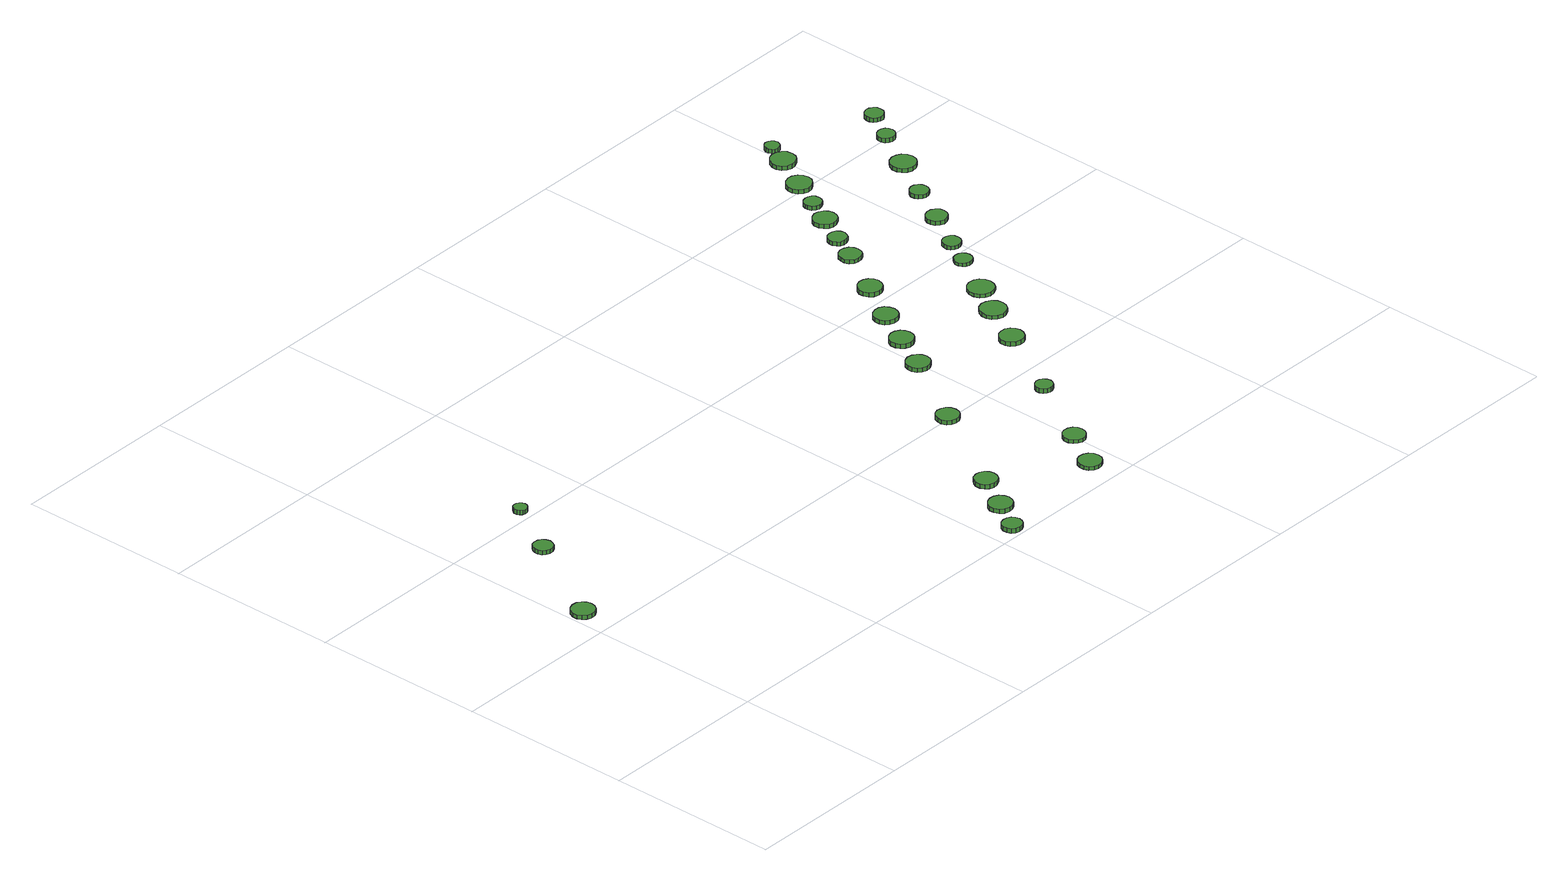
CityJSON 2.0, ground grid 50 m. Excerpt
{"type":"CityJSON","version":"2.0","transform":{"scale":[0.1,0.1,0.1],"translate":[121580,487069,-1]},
"CityObjects":{
"tree1":{"type":"SolitaryVegetationObject","attributes":{"function":"something"},"geometry":[{"type":"MultiSurface","lod":"1","boundaries":[[[0,1,2,3,4,5,6,7,8,9,10,11,12,13,14]],[[15,16,17,18,19,20,21,22,23,24,25,26,27,28,29]],[[0,29,28,1]],[[1,28,27,2]],[[2,27,26,3]],[[3,26,25,4]],[[4,25,24,5]],[[5,24,23,6]],[[6,23,22,7]],[[7,22,21,8]],[[8,21,20,9]],[[9,20,19,10]],[[10,19,18,11]],[[11,18,17,12]],[[12,17,16,13]],[[13,16,15,14]],[[14,15,29,0]]]}]},
"tree2":{"type":"SolitaryVegetationObject","attributes":{"function":"something"},"geometry":[{"type":"MultiSurface","lod":"1","boundaries":[[[30,31,32,33,34,35,36,37,38,39,40,41,42,43,44]],[[45,46,47,48,49,50,51,52,53,54,55,56,57,58,59]],[[30,59,58,31]],[[31,58,57,32]],[[32,57,56,33]],[[33,56,55,34]],[[34,55,54,35]],[[35,54,53,36]],[[36,53,52,37]],[[37,52,51,38]],[[38,51,50,39]],[[39,50,49,40]],[[40,49,48,41]],[[41,48,47,42]],[[42,47,46,43]],[[43,46,45,44]],[[44,45,59,30]]]}]},
"tree3":{"type":"SolitaryVegetationObject","attributes":{"function":"something"},"geometry":[{"type":"MultiSurface","lod":"1","boundaries":[[[60,61,62,63,64,65,66,67,68,69,70,71,72,73,74]],[[75,76,77,78,79,80,81,82,83,84,85,86,87,88,89]],[[60,89,88,61]],[[61,88,87,62]],[[62,87,86,63]],[[63,86,85,64]],[[64,85,84,65]],[[65,84,83,66]],[[66,83,82,67]],[[67,82,81,68]],[[68,81,80,69]],[[69,80,79,70]],[[70,79,78,71]],[[71,78,77,72]],[[72,77,76,73]],[[73,76,75,74]],[[74,75,89,60]]]}]},
"tree4":{"type":"SolitaryVegetationObject","attributes":{"function":"something"},"geometry":[{"type":"MultiSurface","lod":"1","boundaries":[[[90,91,92,93,94,95,96,97,98,99,100,101,102,103,104]],[[105,106,107,108,109,110,111,112,113,114,115,116,117,118,119]],[[90,119,118,91]],[[91,118,117,92]],[[92,117,116,93]],[[93,116,115,94]],[[94,115,114,95]],[[95,114,113,96]],[[96,113,112,97]],[[97,112,111,98]],[[98,111,110,99]],[[99,110,109,100]],[[100,109,108,101]],[[101,108,107,102]],[[102,107,106,103]],[[103,106,105,104]],[[104,105,119,90]]]}]},
"tree5":{"type":"SolitaryVegetationObject","attributes":{"function":"something"},"geometry":[{"type":"MultiSurface","lod":"1","boundaries":[[[120,121,122,123,124,125,126,127,128,129,130,131,132,133,134]],[[135,136,137,138,139,140,141,142,143,144,145,146,147,148,149]],[[120,149,148,121]],[[121,148,147,122]],[[122,147,146,123]],[[123,146,145,124]],[[124,145,144,125]],[[125,144,143,126]],[[126,143,142,127]],[[127,142,141,128]],[[128,141,140,129]],[[129,140,139,130]],[[130,139,138,131]],[[131,138,137,132]],[[132,137,136,133]],[[133,136,135,134]],[[134,135,149,120]]]}]},
"tree6":{"type":"SolitaryVegetationObject","attributes":{"function":"something"},"geometry":[{"type":"MultiSurface","lod":"1","boundaries":[[[150,151,152,153,154,155,156,157,158,159,160,161,162,163,164]],[[165,166,167,168,169,170,171,172,173,174,175,176,177,178,179]],[[150,179,178,151]],[[151,178,177,152]],[[152,177,176,153]],[[153,176,175,154]],[[154,175,174,155]],[[155,174,173,156]],[[156,173,172,157]],[[157,172,171,158]],[[158,171,170,159]],[[159,170,169,160]],[[160,169,168,161]],[[161,168,167,162]],[[162,167,166,163]],[[163,166,165,164]],[[164,165,179,150]]]}]},
"tree7":{"type":"SolitaryVegetationObject","attributes":{"function":"something"},"geometry":[{"type":"MultiSurface","lod":"1","boundaries":[[[180,181,182,183,184,185,186,187,188,189,190,191,192,193,194]],[[195,196,197,198,199,200,201,202,203,204,205,206,207,208,209]],[[180,209,208,181]],[[181,208,207,182]],[[182,207,206,183]],[[183,206,205,184]],[[184,205,204,185]],[[185,204,203,186]],[[186,203,202,187]],[[187,202,201,188]],[[188,201,200,189]],[[189,200,199,190]],[[190,199,198,191]],[[191,198,197,192]],[[192,197,196,193]],[[193,196,195,194]],[[194,195,209,180]]]}]},
"tree8":{"type":"SolitaryVegetationObject","attributes":{"function":"something"},"geometry":[{"type":"MultiSurface","lod":"1","boundaries":[[[210,211,212,213,214,215,216,217,218,219,220,221,222,223,224]],[[225,226,227,228,229,230,231,232,233,234,235,236,237,238,239]],[[210,239,238,211]],[[211,238,237,212]],[[212,237,236,213]],[[213,236,235,214]],[[214,235,234,215]],[[215,234,233,216]],[[216,233,232,217]],[[217,232,231,218]],[[218,231,230,219]],[[219,230,229,220]],[[220,229,228,221]],[[221,228,227,222]],[[222,227,226,223]],[[223,226,225,224]],[[224,225,239,210]]]}]},
"tree9":{"type":"SolitaryVegetationObject","attributes":{"function":"something"},"geometry":[{"type":"MultiSurface","lod":"1","boundaries":[[[240,241,242,243,244,245,246,247,248,249,250,251,252,253,254]],[[255,256,257,258,259,260,261,262,263,264,265,266,267,268,269]],[[240,269,268,241]],[[241,268,267,242]],[[242,267,266,243]],[[243,266,265,244]],[[244,265,264,245]],[[245,264,263,246]],[[246,263,262,247]],[[247,262,261,248]],[[248,261,260,249]],[[249,260,259,250]],[[250,259,258,251]],[[251,258,257,252]],[[252,257,256,253]],[[253,256,255,254]],[[254,255,269,240]]]}]},
"tree10":{"type":"SolitaryVegetationObject","attributes":{"function":"something"},"geometry":[{"type":"MultiSurface","lod":"1","boundaries":[[[270,271,272,273,274,275,276,277,278,279,280,281,282,283,284]],[[285,286,287,288,289,290,291,292,293,294,295,296,297,298,299]],[[270,299,298,271]],[[271,298,297,272]],[[272,297,296,273]],[[273,296,295,274]],[[274,295,294,275]],[[275,294,293,276]],[[276,293,292,277]],[[277,292,291,278]],[[278,291,290,279]],[[279,290,289,280]],[[280,289,288,281]],[[281,288,287,282]],[[282,287,286,283]],[[283,286,285,284]],[[284,285,299,270]]]}]},
"tree11":{"type":"SolitaryVegetationObject","attributes":{"function":"something"},"geometry":[{"type":"MultiSurface","lod":"1","boundaries":[[[300,301,302,303,304,305,306,307,308,309,310,311,312,313,314]],[[315,316,317,318,319,320,321,322,323,324,325,326,327,328,329]],[[300,329,328,301]],[[301,328,327,302]],[[302,327,326,303]],[[303,326,325,304]],[[304,325,324,305]],[[305,324,323,306]],[[306,323,322,307]],[[307,322,321,308]],[[308,321,320,309]],[[309,320,319,310]],[[310,319,318,311]],[[311,318,317,312]],[[312,317,316,313]],[[313,316,315,314]],[[314,315,329,300]]]}]},
"tree12":{"type":"SolitaryVegetationObject","attributes":{"function":"something"},"geometry":[{"type":"MultiSurface","lod":"1","boundaries":[[[330,331,332,333,334,335,336,337,338,339,340,341,342,343,344]],[[345,346,347,348,349,350,351,352,353,354,355,356,357,358,359]],[[330,359,358,331]],[[331,358,357,332]],[[332,357,356,333]],[[333,356,355,334]],[[334,355,354,335]],[[335,354,353,336]],[[336,353,352,337]],[[337,352,351,338]],[[338,351,350,339]],[[339,350,349,340]],[[340,349,348,341]],[[341,348,347,342]],[[342,347,346,343]],[[343,346,345,344]],[[344,345,359,330]]]}]},
"tree13":{"type":"SolitaryVegetationObject","attributes":{"function":"something"},"geometry":[{"type":"MultiSurface","lod":"1","boundaries":[[[360,361,362,363,364,365,366,367,368,369,370,371,372,373,374]],[[375,376,377,378,379,380,381,382,383,384,385,386,387,388,389]],[[360,389,388,361]],[[361,388,387,362]],[[362,387,386,363]],[[363,386,385,364]],[[364,385,384,365]],[[365,384,383,366]],[[366,383,382,367]],[[367,382,381,368]],[[368,381,380,369]],[[369,380,379,370]],[[370,379,378,371]],[[371,378,377,372]],[[372,377,376,373]],[[373,376,375,374]],[[374,375,389,360]]]}]},
"tree14":{"type":"SolitaryVegetationObject","attributes":{"function":"something"},"geometry":[{"type":"MultiSurface","lod":"1","boundaries":[[[390,391,392,393,394,395,396,397,398,399,400,401,402,403,404]],[[405,406,407,408,409,410,411,412,413,414,415,416,417,418,419]],[[390,419,418,391]],[[391,418,417,392]],[[392,417,416,393]],[[393,416,415,394]],[[394,415,414,395]],[[395,414,413,396]],[[396,413,412,397]],[[397,412,411,398]],[[398,411,410,399]],[[399,410,409,400]],[[400,409,408,401]],[[401,408,407,402]],[[402,407,406,403]],[[403,406,405,404]],[[404,405,419,390]]]}]},
"tree15":{"type":"SolitaryVegetationObject","attributes":{"function":"something"},"geometry":[{"type":"MultiSurface","lod":"1","boundaries":[[[420,421,422,423,424,425,426,427,428,429,430,431,432,433,434]],[[435,436,437,438,439,440,441,442,443,444,445,446,447,448,449]],[[420,449,448,421]],[[421,448,447,422]],[[422,447,446,423]],[[423,446,445,424]],[[424,445,444,425]],[[425,444,443,426]],[[426,443,442,427]],[[427,442,441,428]],[[428,441,440,429]],[[429,440,439,430]],[[430,439,438,431]],[[431,438,437,432]],[[432,437,436,433]],[[433,436,435,434]],[[434,435,449,420]]]}]},
"tree16":{"type":"SolitaryVegetationObject","attributes":{"function":"something"},"geometry":[{"type":"MultiSurface","lod":"1","boundaries":[[[450,451,452,453,454,455,456,457,458,459,460,461,462,463,464]],[[465,466,467,468,469,470,471,472,473,474,475,476,477,478,479]],[[450,479,478,451]],[[451,478,477,452]],[[452,477,476,453]],[[453,476,475,454]],[[454,475,474,455]],[[455,474,473,456]],[[456,473,472,457]],[[457,472,471,458]],[[458,471,470,459]],[[459,470,469,460]],[[460,469,468,461]],[[461,468,467,462]],[[462,467,466,463]],[[463,466,465,464]],[[464,465,479,450]]]}]},
"tree17":{"type":"SolitaryVegetationObject","attributes":{"function":"something"},"geometry":[{"type":"MultiSurface","lod":"1","boundaries":[[[480,481,482,483,484,485,486,487,488,489,490,491,492,493,494]],[[495,496,497,498,499,500,501,502,503,504,505,506,507,508,509]],[[480,509,508,481]],[[481,508,507,482]],[[482,507,506,483]],[[483,506,505,484]],[[484,505,504,485]],[[485,504,503,486]],[[486,503,502,487]],[[487,502,501,488]],[[488,501,500,489]],[[489,500,499,490]],[[490,499,498,491]],[[491,498,497,492]],[[492,497,496,493]],[[493,496,495,494]],[[494,495,509,480]]]}]},
"tree18":{"type":"SolitaryVegetationObject","attributes":{"function":"something"},"geometry":[{"type":"MultiSurface","lod":"1","boundaries":[[[510,511,512,513,514,515,516,517,518,519,520,521,522,523,524]],[[525,526,527,528,529,530,531,532,533,534,535,536,537,538,539]],[[510,539,538,511]],[[511,538,537,512]],[[512,537,536,513]],[[513,536,535,514]],[[514,535,534,515]],[[515,534,533,516]],[[516,533,532,517]],[[517,532,531,518]],[[518,531,530,519]],[[519,530,529,520]],[[520,529,528,521]],[[521,528,527,522]],[[522,527,526,523]],[[523,526,525,524]],[[524,525,539,510]]]}]},
"tree19":{"type":"SolitaryVegetationObject","attributes":{"function":"something"},"geometry":[{"type":"MultiSurface","lod":"1","boundaries":[[[540,541,542,543,544,545,546,547,548,549,550,551,552,553,554]],[[555,556,557,558,559,560,561,562,563,564,565,566,567,568,569]],[[540,569,568,541]],[[541,568,567,542]],[[542,567,566,543]],[[543,566,565,544]],[[544,565,564,545]],[[545,564,563,546]],[[546,563,562,547]],[[547,562,561,548]],[[548,561,560,549]],[[549,560,559,550]],[[550,559,558,551]],[[551,558,557,552]],[[552,557,556,553]],[[553,556,555,554]],[[554,555,569,540]]]}]},
"tree20":{"type":"SolitaryVegetationObject","attributes":{"function":"something"},"geometry":[{"type":"MultiSurface","lod":"1","boundaries":[[[570,571,572,573,574,575,576,577,578,579,580,581,582,583,584]],[[585,586,587,588,589,590,591,592,593,594,595,596,597,598,599]],[[570,599,598,571]],[[571,598,597,572]],[[572,597,596,573]],[[573,596,595,574]],[[574,595,594,575]],[[575,594,593,576]],[[576,593,592,577]],[[577,592,591,578]],[[578,591,590,579]],[[579,590,589,580]],[[580,589,588,581]],[[581,588,587,582]],[[582,587,586,583]],[[583,586,585,584]],[[584,585,599,570]]]}]},
"tree21":{"type":"SolitaryVegetationObject","attributes":{"function":"something"},"geometry":[{"type":"MultiSurface","lod":"1","boundaries":[[[600,601,602,603,604,605,606,607,608,609,610,611,612,613,614]],[[615,616,617,618,619,620,621,622,623,624,625,626,627,628,629]],[[600,629,628,601]],[[601,628,627,602]],[[602,627,626,603]],[[603,626,625,604]],[[604,625,624,605]],[[605,624,623,606]],[[606,623,622,607]],[[607,622,621,608]],[[608,621,620,609]],[[609,620,619,610]],[[610,619,618,611]],[[611,618,617,612]],[[612,617,616,613]],[[613,616,615,614]],[[614,615,629,600]]]}]},
"tree22":{"type":"SolitaryVegetationObject","attributes":{"function":"something"},"geometry":[{"type":"MultiSurface","lod":"1","boundaries":[[[630,631,632,633,634,635,636,637,638,639,640,641,642,643,644]],[[645,646,647,648,649,650,651,652,653,654,655,656,657,658,659]],[[630,659,658,631]],[[631,658,657,632]],[[632,657,656,633]],[[633,656,655,634]],[[634,655,654,635]],[[635,654,653,636]],[[636,653,652,637]],[[637,652,651,638]],[[638,651,650,639]],[[639,650,649,640]],[[640,649,648,641]],[[641,648,647,642]],[[642,647,646,643]],[[643,646,645,644]],[[644,645,659,630]]]}]},
"tree23":{"type":"SolitaryVegetationObject","attributes":{"function":"something"},"geometry":[{"type":"MultiSurface","lod":"1","boundaries":[[[660,661,662,663,664,665,666,667,668,669,670,671,672,673,674]],[[675,676,677,678,679,680,681,682,683,684,685,686,687,688,689]],[[660,689,688,661]],[[661,688,687,662]],[[662,687,686,663]],[[663,686,685,664]],[[664,685,684,665]],[[665,684,683,666]],[[666,683,682,667]],[[667,682,681,668]],[[668,681,680,669]],[[669,680,679,670]],[[670,679,678,671]],[[671,678,677,672]],[[672,677,676,673]],[[673,676,675,674]],[[674,675,689,660]]]}]},
"tree24":{"type":"SolitaryVegetationObject","attributes":{"function":"something"},"geometry":[{"type":"MultiSurface","lod":"1","boundaries":[[[690,691,692,693,694,695,696,697,698,699,700,701,702,703,704]],[[705,706,707,708,709,710,711,712,713,714,715,716,717,718,719]],[[690,719,718,691]],[[691,718,717,692]],[[692,717,716,693]],[[693,716,715,694]],[[694,715,714,695]],[[695,714,713,696]],[[696,713,712,697]],[[697,712,711,698]],[[698,711,710,699]],[[699,710,709,700]],[[700,709,708,701]],[[701,708,707,702]],[[702,707,706,703]],[[703,706,705,704]],[[704,705,719,690]]]}]},
"tree25":{"type":"SolitaryVegetationObject","attributes":{"function":"something"},"geometry":[{"type":"MultiSurface","lod":"1","boundaries":[[[720,721,722,723,724,725,726,727,728,729,730,731,732,733,734]],[[735,736,737,738,739,740,741,742,743,744,745,746,747,748,749]],[[720,749,748,721]],[[721,748,747,722]],[[722,747,746,723]],[[723,746,745,724]],[[724,745,744,725]],[[725,744,743,726]],[[726,743,742,727]],[[727,742,741,728]],[[728,741,740,729]],[[729,740,739,730]],[[730,739,738,731]],[[731,738,737,732]],[[732,737,736,733]],[[733,736,735,734]],[[734,735,749,720]]]}]},
"tree26":{"type":"SolitaryVegetationObject","attributes":{"function":"something"},"geometry":[{"type":"MultiSurface","lod":"1","boundaries":[[[750,751,752,753,754,755,756,757,758,759,760,761,762,763,764]],[[765,766,767,768,769,770,771,772,773,774,775,776,777,778,779]],[[750,779,778,751]],[[751,778,777,752]],[[752,777,776,753]],[[753,776,775,754]],[[754,775,774,755]],[[755,774,773,756]],[[756,773,772,757]],[[757,772,771,758]],[[758,771,770,759]],[[759,770,769,760]],[[760,769,768,761]],[[761,768,767,762]],[[762,767,766,763]],[[763,766,765,764]],[[764,765,779,750]]]}]},
"tree27":{"type":"SolitaryVegetationObject","attributes":{"function":"something"},"geometry":[{"type":"MultiSurface","lod":"1","boundaries":[[[780,781,782,783,784,785,786,787,788,789,790,791,792,793,794]],[[795,796,797,798,799,800,801,802,803,804,805,806,807,808,809]],[[780,809,808,781]],[[781,808,807,782]],[[782,807,806,783]],[[783,806,805,784]],[[784,805,804,785]],[[785,804,803,786]],[[786,803,802,787]],[[787,802,801,788]],[[788,801,800,789]],[[789,800,799,790]],[[790,799,798,791]],[[791,798,797,792]],[[792,797,796,793]],[[793,796,795,794]],[[794,795,809,780]]]}]},
"tree28":{"type":"SolitaryVegetationObject","attributes":{"function":"something"},"geometry":[{"type":"MultiSurface","lod":"1","boundaries":[[[810,811,812,813,814,815,816,817,818,819,820,821,822,823,824]],[[825,826,827,828,829,830,831,832,833,834,835,836,837,838,839]],[[810,839,838,811]],[[811,838,837,812]],[[812,837,836,813]],[[813,836,835,814]],[[814,835,834,815]],[[815,834,833,816]],[[816,833,832,817]],[[817,832,831,818]],[[818,831,830,819]],[[819,830,829,820]],[[820,829,828,821]],[[821,828,827,822]],[[822,827,826,823]],[[823,826,825,824]],[[824,825,839,810]]]}]},
"tree29":{"type":"SolitaryVegetationObject","attributes":{"function":"something"},"geometry":[{"type":"MultiSurface","lod":"1","boundaries":[[[840,841,842,843,844,845,846,847,848,849,850,851,852,853,854]],[[855,856,857,858,859,860,861,862,863,864,865,866,867,868,869]],[[840,869,868,841]],[[841,868,867,842]],[[842,867,866,843]],[[843,866,865,844]],[[844,865,864,845]],[[845,864,863,846]],[[846,863,862,847]],[[847,862,861,848]],[[848,861,860,849]],[[849,860,859,850]],[[850,859,858,851]],[[851,858,857,852]],[[852,857,856,853]],[[853,856,855,854]],[[854,855,869,840]]]}]},
"tree30":{"type":"SolitaryVegetationObject","attributes":{"function":"something"},"geometry":[{"type":"MultiSurface","lod":"1","boundaries":[[[870,871,872,873,874,875,876,877,878,879,880,881,882,883,884]],[[885,886,887,888,889,890,891,892,893,894,895,896,897,898,899]],[[870,899,898,871]],[[871,898,897,872]],[[872,897,896,873]],[[873,896,895,874]],[[874,895,894,875]],[[875,894,893,876]],[[876,893,892,877]],[[877,892,891,878]],[[878,891,890,879]],[[879,890,889,880]],[[880,889,888,881]],[[881,888,887,882]],[[882,887,886,883]],[[883,886,885,884]],[[884,885,899,870]]]}]},
"tree31":{"type":"SolitaryVegetationObject","attributes":{"function":"something"},"geometry":[{"type":"MultiSurface","lod":"1","boundaries":[[[900,901,902,903,904,905,906,907,908,909,910,911,912,913,914]],[[915,916,917,918,919,920,921,922,923,924,925,926,927,928,929]],[[900,929,928,901]],[[901,928,927,902]],[[902,927,926,903]],[[903,926,925,904]],[[904,925,924,905]],[[905,924,923,906]],[[906,923,922,907]],[[907,922,921,908]],[[908,921,920,909]],[[909,920,919,910]],[[910,919,918,911]],[[911,918,917,912]],[[912,917,916,913]],[[913,916,915,914]],[[914,915,929,900]]]}]}
},
"vertices":[
[76,596,18],[73,610,18],[65,621,18],[53,628,18],[39,629,18],[26,625,18],[16,616,18],[10,603,18],[10,589,18],[16,577,18],[26,567,18],[39,563,18],[53,564,18],[65,571,18],[73,583,18],[73,583,6],[65,571,6],[53,564,6],[39,563,6],[26,567,6],[16,577,6],[10,589,6],[10,603,6],[16,616,6],[26,625,6],[39,629,6],[53,628,6],[65,621,6],[73,610,6],[76,596,6],
[224,867,24],[221,878,24],[215,887,24],[205,893,24],[193,894,24],[182,891,24],[174,883,24],[169,872,24],[169,861,24],[174,850,24],[182,843,24],[193,839,24],[205,840,24],[215,846,24],[221,855,24],[221,855,12],[215,846,12],[205,840,12],[193,839,12],[182,843,12],[174,850,12],[169,861,12],[169,872,12],[174,883,12],[182,891,12],[193,894,12],[205,893,12],[215,887,12],[221,878,12],[224,867,12],
[308,1025,30],[306,1033,30],[301,1039,30],[294,1043,30],[286,1044,30],[279,1042,30],[273,1036,30],[270,1029,30],[270,1021,30],[273,1014,30],[279,1009,30],[286,1006,30],[294,1007,30],[301,1011,30],[306,1017,30],[306,1017,17],[301,1011,17],[294,1007,17],[286,1006,17],[279,1009,17],[273,1014,17],[270,1021,17],[270,1029,17],[273,1036,17],[279,1042,17],[286,1044,17],[294,1043,17],[301,1039,17],[306,1033,17],[308,1025,17],
[1101,36,20],[1098,48,20],[1092,57,20],[1081,63,20],[1070,64,20],[1058,61,20],[1049,53,20],[1045,42,20],[1045,30,20],[1049,19,20],[1058,11,20],[1070,8,20],[1081,9,20],[1092,15,20],[1098,25,20],[1098,25,7],[1092,15,7],[1081,9,7],[1070,8,7],[1058,11,7],[1049,19,7],[1045,30,7],[1045,42,7],[1049,53,7],[1058,61,7],[1070,64,7],[1081,63,7],[1092,57,7],[1098,48,7],[1101,36,7],
[1162,125,19],[1159,138,19],[1151,150,19],[1139,157,19],[1125,158,19],[1111,154,19],[1101,145,19],[1095,132,19],[1095,118,19],[1101,105,19],[1111,95,19],[1125,91,19],[1139,93,19],[1151,100,19],[1159,111,19],[1159,111,6],[1151,100,6],[1139,93,6],[1125,91,6],[1111,95,6],[1101,105,6],[1095,118,6],[1095,132,6],[1101,145,6],[1111,154,6],[1125,158,6],[1139,157,6],[1151,150,6],[1159,138,6],[1162,125,6],
[1222,229,19],[1220,242,19],[1212,253,19],[1200,260,19],[1187,261,19],[1174,257,19],[1164,248,19],[1159,236,19],[1159,222,19],[1164,210,19],[1174,201,19],[1187,197,19],[1200,198,19],[1212,205,19],[1220,216,19],[1220,216,6],[1212,205,6],[1200,198,6],[1187,197,6],[1174,201,6],[1164,210,6],[1159,222,6],[1159,236,6],[1164,248,6],[1174,257,6],[1187,261,6],[1200,260,6],[1212,253,6],[1220,242,6],[1222,229,6],
[1468,89,15],[1466,103,15],[1457,114,15],[1445,121,15],[1432,122,15],[1419,118,15],[1408,109,15],[1403,96,15],[1403,82,15],[1408,70,15],[1419,60,15],[1432,56,15],[1445,58,15],[1457,65,15],[1466,76,15],[1466,76,5],[1457,65,5],[1445,58,5],[1432,56,5],[1419,60,5],[1408,70,5],[1403,82,5],[1403,96,5],[1408,109,5],[1419,118,5],[1432,122,5],[1445,121,5],[1457,114,5],[1466,103,5],[1468,89,5],
[1384,500,22],[1381,514,22],[1373,525,22],[1361,531,22],[1348,533,22],[1335,529,22],[1325,520,22],[1320,507,22],[1320,494,22],[1325,481,22],[1335,472,22],[1348,468,22],[1361,470,22],[1373,476,22],[1381,487,22],[1381,487,10],[1373,476,10],[1361,470,10],[1348,468,10],[1335,472,10],[1325,481,10],[1320,494,10],[1320,507,10],[1325,520,10],[1335,529,10],[1348,533,10],[1361,531,10],[1373,525,10],[1381,514,10],[1384,500,10],
[1535,202,15],[1532,215,15],[1524,226,15],[1513,232,15],[1500,234,15],[1488,230,15],[1478,221,15],[1472,209,15],[1472,196,15],[1478,184,15],[1488,175,15],[1500,171,15],[1513,172,15],[1524,179,15],[1532,189,15],[1532,189,5],[1524,179,5],[1513,172,5],[1500,171,5],[1488,175,5],[1478,184,5],[1472,196,5],[1472,209,5],[1478,221,5],[1488,230,5],[1500,234,5],[1513,232,5],[1524,226,5],[1532,215,5],[1535,202,5],
[1523,721,24],[1520,735,24],[1512,746,24],[1500,753,24],[1486,755,24],[1472,750,24],[1462,741,24],[1456,728,24],[1456,714,24],[1462,701,24],[1472,692,24],[1486,687,24],[1500,689,24],[1512,696,24],[1520,707,24],[1520,707,12],[1512,696,12],[1500,689,12],[1486,687,12],[1472,692,12],[1462,701,12],[1456,714,12],[1456,728,12],[1462,741,12],[1472,750,12],[1486,755,12],[1500,753,12],[1512,746,12],[1520,735,12],[1523,721,12],
[1645,407,24],[1643,417,24],[1637,426,24],[1628,431,24],[1618,432,24],[1608,429,24],[1601,422,24],[1596,413,24],[1596,402,24],[1601,393,24],[1608,386,24],[1618,383,24],[1628,384,24],[1637,389,24],[1643,397,24],[1643,397,11],[1637,389,11],[1628,384,11],[1618,383,11],[1608,386,11],[1601,393,11],[1596,402,11],[1596,413,11],[1601,422,11],[1608,429,11],[1618,432,11],[1628,431,11],[1637,426,11],[1643,417,11],[1645,407,11],
[1587,834,19],[1584,848,19],[1576,859,19],[1564,866,19],[1550,868,19],[1536,863,19],[1526,854,19],[1520,841,19],[1520,827,19],[1526,814,19],[1536,805,19],[1550,800,19],[1564,802,19],[1576,809,19],[1584,820,19],[1584,820,6],[1576,809,6],[1564,802,6],[1550,800,6],[1536,805,6],[1526,814,6],[1520,827,6],[1520,841,6],[1526,854,6],[1536,863,6],[1550,868,6],[1564,866,6],[1576,859,6],[1584,848,6],[1587,834,6],
[1647,940,17],[1644,954,17],[1636,966,17],[1624,973,17],[1610,974,17],[1596,970,17],[1586,960,17],[1580,947,17],[1580,933,17],[1586,920,17],[1596,911,17],[1610,907,17],[1624,908,17],[1636,915,17],[1644,927,17],[1644,927,5],[1636,915,5],[1624,908,5],[1610,907,5],[1596,911,5],[1586,920,5],[1580,933,5],[1580,947,5],[1586,960,5],[1596,970,5],[1610,974,5],[1624,973,5],[1636,966,5],[1644,954,5],[1647,940,5],
[1775,624,24],[1772,637,24],[1764,649,24],[1752,656,24],[1738,657,24],[1724,653,24],[1714,643,24],[1708,631,24],[1708,616,24],[1714,604,24],[1724,594,24],[1738,590,24],[1752,591,24],[1764,598,24],[1772,610,24],[1772,610,11],[1764,598,11],[1752,591,11],[1738,590,11],[1724,594,11],[1714,604,11],[1708,616,11],[1708,631,11],[1714,643,11],[1724,653,11],[1738,657,11],[1752,656,11],[1764,649,11],[1772,637,11],[1775,624,11],
[1720,1058,18],[1717,1072,18],[1709,1083,18],[1697,1090,18],[1683,1092,18],[1669,1087,18],[1659,1078,18],[1653,1065,18],[1653,1051,18],[1659,1038,18],[1669,1028,18],[1683,1024,18],[1697,1026,18],[1709,1033,18],[1717,1044,18],[1717,1044,5],[1709,1033,5],[1697,1026,5],[1683,1024,5],[1669,1028,5],[1659,1038,5],[1653,1051,5],[1653,1065,5],[1659,1078,5],[1669,1087,5],[1683,1092,5],[1697,1090,5],[1709,1083,5],[1717,1072,5],[1720,1058,5],
[1852,751,17],[1849,766,17],[1840,779,17],[1826,786,17],[1811,788,17],[1796,783,17],[1785,773,17],[1779,759,17],[1779,743,17],[1785,729,17],[1796,719,17],[1811,714,17],[1826,716,17],[1840,723,17],[1849,736,17],[1849,736,6],[1840,723,6],[1826,716,6],[1811,714,6],[1796,719,6],[1785,729,6],[1779,743,6],[1779,759,6],[1785,773,6],[1796,783,6],[1811,788,6],[1826,786,6],[1840,779,6],[1849,766,6],[1852,751,6],
[1909,843,16],[1906,858,16],[1897,871,16],[1884,878,16],[1868,880,16],[1853,875,16],[1842,865,16],[1836,851,16],[1836,835,16],[1842,821,16],[1853,811,16],[1868,806,16],[1884,808,16],[1897,815,16],[1906,828,16],[1906,828,6],[1897,815,6],[1884,808,6],[1868,806,6],[1853,811,6],[1842,821,6],[1836,835,6],[1836,851,6],[1842,865,6],[1853,875,6],[1868,880,6],[1884,878,6],[1897,871,6],[1906,858,6],[1909,843,6],
[1801,1199,16],[1799,1211,16],[1791,1222,16],[1780,1228,16],[1767,1230,16],[1755,1226,16],[1745,1217,16],[1740,1205,16],[1740,1192,16],[1745,1180,16],[1755,1172,16],[1767,1168,16],[1780,1169,16],[1791,1175,16],[1799,1186,16],[1799,1186,5],[1791,1175,5],[1780,1169,5],[1767,1168,5],[1755,1172,5],[1745,1180,5],[1740,1192,5],[1740,1205,5],[1745,1217,5],[1755,1226,5],[1767,1230,5],[1780,1228,5],[1791,1222,5],[1799,1211,5],[1801,1199,5],
[1835,1275,18],[1832,1286,18],[1826,1295,18],[1816,1300,18],[1805,1301,18],[1795,1298,18],[1787,1291,18],[1782,1281,18],[1782,1270,18],[1787,1260,18],[1795,1252,18],[1805,1249,18],[1816,1250,18],[1826,1255,18],[1832,1264,18],[1832,1264,5],[1826,1255,5],[1816,1250,5],[1805,1249,5],[1795,1252,5],[1787,1260,5],[1782,1270,5],[1782,1281,5],[1787,1291,5],[1795,1298,5],[1805,1301,5],[1816,1300,5],[1826,1295,5],[1832,1286,5],[1835,1275,5],
[1970,967,16],[1968,977,16],[1962,986,16],[1953,991,16],[1942,992,16],[1932,989,16],[1925,982,16],[1920,972,16],[1920,962,16],[1925,952,16],[1932,945,16],[1942,942,16],[1953,943,16],[1962,948,16],[1968,957,16],[1968,957,6],[1962,948,6],[1953,943,6],[1942,942,6],[1932,945,6],[1925,952,6],[1920,962,6],[1920,972,6],[1925,982,6],[1932,989,6],[1942,992,6],[1953,991,6],[1962,986,6],[1968,977,6],[1970,967,6],
[1889,1359,17],[1886,1373,17],[1878,1384,17],[1865,1391,17],[1852,1393,17],[1838,1388,17],[1828,1379,17],[1822,1366,17],[1822,1352,17],[1828,1340,17],[1838,1330,17],[1852,1326,17],[1865,1327,17],[1878,1334,17],[1886,1346,17],[1886,1346,5],[1878,1334,5],[1865,1327,5],[1852,1326,5],[1838,1330,5],[1828,1340,5],[1822,1352,5],[1822,1366,5],[1828,1379,5],[1838,1388,5],[1852,1393,5],[1865,1391,5],[1878,1384,5],[1886,1373,5],[1889,1359,5],
[2013,1044,16],[2011,1054,16],[2004,1063,16],[1995,1068,16],[1984,1069,16],[1974,1066,16],[1966,1059,16],[1962,1049,16],[1962,1038,16],[1966,1028,16],[1974,1021,16],[1984,1018,16],[1995,1019,16],[2004,1024,16],[2011,1033,16],[2011,1033,5],[2004,1024,5],[1995,1019,5],[1984,1018,5],[1974,1021,5],[1966,1028,5],[1962,1038,5],[1962,1049,5],[1966,1059,5],[1974,1066,5],[1984,1069,5],[1995,1068,5],[2004,1063,5],[2011,1054,5],[2013,1044,5],
[1919,1435,17],[1917,1445,17],[1911,1453,17],[1902,1458,17],[1892,1459,17],[1882,1456,17],[1874,1449,17],[1870,1440,17],[1870,1430,17],[1874,1420,17],[1882,1413,17],[1892,1410,17],[1902,1411,17],[1911,1416,17],[1917,1425,17],[1917,1425,5],[1911,1416,5],[1902,1411,5],[1892,1410,5],[1882,1413,5],[1874,1420,5],[1870,1430,5],[1870,1440,5],[1874,1449,5],[1882,1456,5],[1892,1459,5],[1902,1458,5],[1911,1453,5],[1917,1445,5],[1919,1435,5],
[1972,1518,19],[1969,1532,19],[1960,1544,19],[1947,1552,19],[1933,1553,19],[1919,1549,19],[1908,1539,19],[1902,1525,19],[1902,1511,19],[1908,1497,19],[1919,1487,19],[1933,1483,19],[1947,1484,19],[1960,1492,19],[1969,1504,19],[1969,1504,6],[1960,1492,6],[1947,1484,6],[1933,1483,6],[1919,1487,6],[1908,1497,6],[1902,1511,6],[1902,1525,6],[1908,1539,6],[1919,1549,6],[1933,1553,6],[1947,1552,6],[1960,1544,6],[1969,1532,6],[1972,1518,6],
[2083,1152,17],[2081,1164,17],[2073,1174,17],[2063,1181,17],[2050,1182,17],[2038,1178,17],[2029,1170,17],[2024,1158,17],[2024,1146,17],[2029,1135,17],[2038,1126,17],[2050,1122,17],[2063,1124,17],[2073,1130,17],[2081,1140,17],[2081,1140,5],[2073,1130,5],[2063,1124,5],[2050,1122,5],[2038,1126,5],[2029,1135,5],[2024,1146,5],[2024,1158,5],[2029,1170,5],[2038,1178,5],[2050,1182,5],[2063,1181,5],[2073,1174,5],[2081,1164,5],[2083,1152,5],
[2028,1622,20],[2025,1637,20],[2016,1648,20],[2003,1656,20],[1989,1657,20],[1975,1653,20],[1964,1643,20],[1958,1629,20],[1958,1615,20],[1964,1601,20],[1975,1592,20],[1989,1587,20],[2003,1589,20],[2016,1596,20],[2025,1608,20],[2025,1608,7],[2016,1596,7],[2003,1589,7],[1989,1587,7],[1975,1592,7],[1964,1601,7],[1958,1615,7],[1958,1629,7],[1964,1643,7],[1975,1653,7],[1989,1657,7],[2003,1656,7],[2016,1648,7],[2025,1637,7],[2028,1622,7],
[2142,1266,16],[2140,1277,16],[2134,1286,16],[2124,1292,16],[2113,1293,16],[2103,1289,16],[2095,1282,16],[2090,1272,16],[2090,1261,16],[2095,1251,16],[2103,1243,16],[2113,1240,16],[2124,1241,16],[2134,1247,16],[2140,1256,16],[2140,1256,5],[2134,1247,5],[2124,1241,5],[2113,1240,5],[2103,1243,5],[2095,1251,5],[2090,1261,5],[2090,1272,5],[2095,1282,5],[2103,1289,5],[2113,1293,5],[2124,1292,5],[2134,1286,5],[2140,1277,5],[2142,1266,5],
[2044,1686,20],[2042,1695,20],[2037,1702,20],[2030,1706,20],[2021,1707,20],[2013,1705,20],[2007,1699,20],[2003,1691,20],[2003,1682,20],[2007,1674,20],[2013,1668,20],[2021,1666,20],[2030,1667,20],[2037,1671,20],[2042,1678,20],[2042,1678,7],[2037,1671,7],[2030,1667,7],[2021,1666,7],[2013,1668,7],[2007,1674,7],[2003,1682,7],[2003,1691,7],[2007,1699,7],[2013,1705,7],[2021,1707,7],[2030,1706,7],[2037,1702,7],[2042,1695,7],[2044,1686,7],
[2225,1385,17],[2222,1400,17],[2213,1412,17],[2200,1419,17],[2185,1421,17],[2171,1416,17],[2160,1406,17],[2154,1392,17],[2154,1377,17],[2160,1364,17],[2171,1354,17],[2185,1349,17],[2200,1351,17],[2213,1358,17],[2222,1370,17],[2222,1370,6],[2213,1358,6],[2200,1351,6],[2185,1349,6],[2171,1354,6],[2160,1364,6],[2154,1377,6],[2154,1392,6],[2160,1406,6],[2171,1416,6],[2185,1421,6],[2200,1419,6],[2213,1412,6],[2222,1400,6],[2225,1385,6],
[2284,1505,19],[2282,1515,19],[2276,1523,19],[2267,1528,19],[2257,1529,19],[2247,1526,19],[2239,1519,19],[2235,1510,19],[2235,1500,19],[2239,1490,19],[2247,1483,19],[2257,1480,19],[2267,1481,19],[2276,1486,19],[2282,1495,19],[2282,1495,6],[2276,1486,6],[2267,1481,6],[2257,1480,6],[2247,1483,6],[2239,1490,6],[2235,1500,6],[2235,1510,6],[2239,1519,6],[2247,1526,6],[2257,1529,6],[2267,1528,6],[2276,1523,6],[2282,1515,6],[2284,1505,6],
[2336,1590,21],[2334,1601,21],[2328,1609,21],[2318,1615,21],[2307,1616,21],[2297,1612,21],[2289,1605,21],[2285,1595,21],[2285,1585,21],[2289,1575,21],[2297,1568,21],[2307,1564,21],[2318,1565,21],[2328,1571,21],[2334,1579,21],[2334,1579,8],[2328,1571,8],[2318,1565,8],[2307,1564,8],[2297,1568,8],[2289,1575,8],[2285,1585,8],[2285,1595,8],[2289,1605,8],[2297,1612,8],[2307,1616,8],[2318,1615,8],[2328,1609,8],[2334,1601,8],[2336,1590,8]
]}
